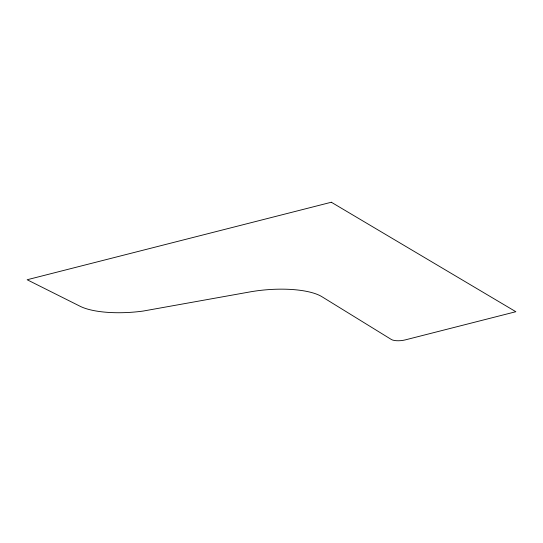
<?xml version="1.0" encoding="UTF-8"?>
<svg xmlns="http://www.w3.org/2000/svg" width="543" height="543" viewBox="0 0 543 543"><rect width="100%" height="100%" fill="white"/><g stroke="black" fill="none" stroke-linecap="round" stroke-linejoin="round"><path stroke-width="0.81" d="M331.325 202.24L27.15 279.747L80.126 306.279A59.554 19.093 -4.7 0 0 143.101 311.071L249.461 292.005A59.554 19.093 -4.7 0 1 321.945 296.722L391.381 339.504A9.923 3.183 -4.7 0 0 405.193 339.911L515.85 311.716L331.325 202.24"/></g></svg>
